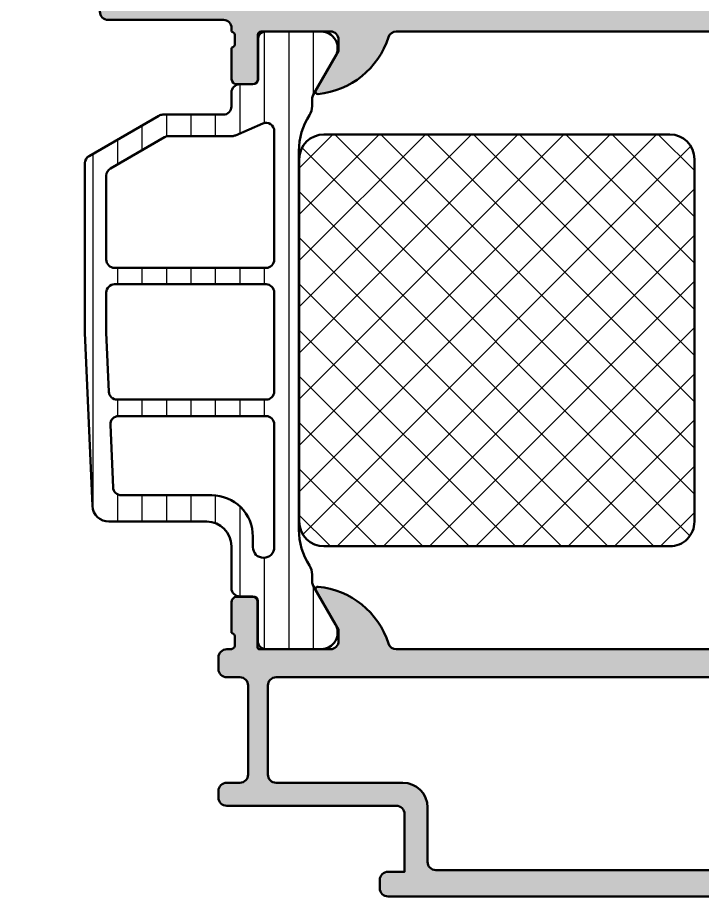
# Model space of a CAD drawing. Extents: x -15 to 68, y 0 to 85.
# Drawn here: x -15 to 26.6, y 0 to 53.3 of the extents above; entities that cross this region are included whole.
import ezdxf

# ---------------------------------------------------------------- set-up
doc = ezdxf.new("R2010")
doc.units = 0
for name, color, linetype, lineweight in [('0S-Alu contour', 7, 'Continuous', 50), ('0S-Alu hatch', 252, 'Continuous', 25), ('0S-Plastic contour', 254, 'Continuous', 50), ('0S-Plastic hatch', 253, 'Continuous', 25), ('0S-PT contour', 91, 'Continuous', 50), ('0S-PT hatch', 103, 'Continuous', 25)]:
    doc.layers.add(name, color=color, linetype=linetype, lineweight=lineweight)

# ---------------------------------------------------------------- blocks, each defined once
blk = doc.blocks.new('501710__3BBF20E8_DFB6_48A4_8364_830B2A5478DB_')
at = {"layer": '0S-Alu hatch'}
h = blk.add_hatch(color=256, dxfattribs=at)
edge = h.paths.add_edge_path()
edge.add_line((-10.00000000000008, 76.5), (-10.00000000000008, 80.99999999999997))
edge.add_ellipse((-9.5000000000001, 80.99999999999999), major_axis=(-0.4999999999999858, 0), ratio=1, start_angle=269.9999999999984, end_angle=360, ccw=False)
edge.add_line((-9.500000000000085, 81.49999999999996), (-9.200000000000072, 81.49999999999996))
edge.add_arc((-9.200000000000072, 81.99999999999997), 0.5, 270, 360)
edge.add_line((-8.700000000000072, 81.99999999999997), (-8.700000000000072, 82.49999999999999))
edge.add_arc((-9.200000000000072, 82.49999999999999), 0.5, 0, 90)
edge.add_line((-9.200000000000072, 82.99999999999997), (-14.50000000000008, 82.99999999999997))
edge.add_ellipse((-14.5000000000001, 83.49999999999996), major_axis=(-0.4999999999999858, 0), ratio=1, start_angle=0, end_angle=90.00000000000159, ccw=False)
edge.add_line((-15.00000000000008, 83.49999999999997), (-15.00000000000008, 84.49999999999997))
edge.add_ellipse((-14.5000000000001, 84.49999999999999), major_axis=(-0.4999999999999858, 0), ratio=1, start_angle=269.9999999999984, end_angle=360, ccw=False)
edge.add_line((-14.50000000000008, 84.99999999999999), (45.99999999999991, 85))
edge.add_line((45.99999999999991, 85), (45.99999999999991, 81.60000000000001))
edge.add_line((45.99999999999991, 81.60000000000001), (44.89999999999992, 80.5))
edge.add_line((44.89999999999992, 80.5), (44.29999999999991, 80.5))
edge.add_line((44.29999999999991, 80.5), (44.29999999999991, 82.5))
edge.add_arc((43.29999999999992, 82.5), 1, 0, 90)
edge.add_line((43.29999999999992, 83.49999999999999), (41.99999999999991, 83.49999999999999))
edge.add_arc((41.99999999999991, 82.5), 1, 90, 180)
edge.add_line((40.99999999999991, 82.5), (40.99999999999991, 76))
edge.add_arc((41.52499999999991, 75.5), 0.7250000000000015, 136.3971810272967, 223.6028189727033)
edge.add_line((40.99999999999991, 75), (40.99999999999991, 68))
edge.add_arc((41.99999999999991, 68), 1, 180, 270)
edge.add_line((41.99999999999991, 67), (43.29999999999992, 67))
edge.add_arc((43.29999999999991, 68), 1, 270.0000000000004, 360)
edge.add_line((44.29999999999991, 68), (44.29999999999991, 70.5))
edge.add_line((44.29999999999991, 70.5), (44.79999999999992, 70.5))
edge.add_ellipse((44.79999999999992, 69.50000000000001), major_axis=(-0.9999999999999857, 0), ratio=1, start_angle=180, end_angle=270.0000000000004, ccw=False)
edge.add_line((45.79999999999991, 69.5), (45.79999999999992, 63.99999999999999))
edge.add_ellipse((45.29999999999991, 64), major_axis=(-0.5000000000000036, 0), ratio=1, start_angle=90.0000000000008, end_angle=180, ccw=False)
edge.add_line((45.29999999999992, 63.5), (44.79999999999992, 63.5))
edge.add_ellipse((44.79999999999992, 63.99999999999999), major_axis=(-0.4999999999999929, 0), ratio=1, start_angle=0, end_angle=90, ccw=False)
edge.add_line((44.29999999999992, 63.99999999999999), (44.29999999999991, 65))
edge.add_arc((43.79999999999991, 65), 0.5, 0, 90)
edge.add_line((43.79999999999991, 65.5), (41.49999999999991, 65.5))
edge.add_arc((41.49999999999991, 65), 0.5, 90, 180)
edge.add_line((40.99999999999991, 65), (40.99999999999991, 52.5))
edge.add_arc((41.09999999999991, 52.21715728752538), 0.2999999999999987, 109.471220634491, 180)
edge.add_line((40.79999999999992, 52.21715728752538), (40.79999999999992, 51.78284271247462))
edge.add_arc((41.09999999999991, 51.78284271247462), 0.2999999999999971, 180, 250.528779365509)
edge.add_line((40.99999999999991, 51.5), (40.99999999999992, 49.60000000000004))
edge.add_ellipse((40.69999999999988, 49.60000000000003), major_axis=(-0.3000000000000327, 0), ratio=1, start_angle=89.99999999999869, end_angle=180, ccw=False)
edge.add_line((40.69999999999988, 49.29999999999999), (39.70999999999996, 49.3))
edge.add_ellipse((39.70999999999995, 49.60000000000003), major_axis=(-0.3000000000000256, 0), ratio=1, start_angle=0, end_angle=90.00000000000142, ccw=False)
edge.add_line((39.40999999999993, 49.60000000000004), (39.40999999999992, 52.3))
edge.add_arc((39.20999999999992, 52.3), 0.2000000000000028, 0, 90)
edge.add_line((39.20999999999992, 52.5), (34.99999999999992, 52.5))
edge.add_arc((34.99999999999992, 52), 0.5, 90, 180)
edge.add_line((34.49999999999992, 52), (34.49999999999992, 51.29999999999999))
edge.add_line((34.49999999999992, 51.29999999999999), (35.88149545762228, 48.90717967697245))
edge.add_ellipse((35.76188021535163, 48.83811978464829), major_axis=(-0.1381197846482948, 0), ratio=1, start_angle=84.37742244920457, end_angle=210.0000000000038, ccw=False)
edge.add_ellipse((36.2382232411737, 53.6766088618478), major_axis=(-4.99999999999999, 0), ratio=1, start_angle=17.74841635607021, end_angle=84.37742244920679, ccw=False)
edge.add_arc((30.99999999999992, 52.00000000000001), 0.4999999999999972, 17.74841635606926, 90)
edge.add_line((30.99999999999992, 52.5), (7.999999999999914, 52.5))
edge.add_arc((7.999999999999914, 51.99999999999999), 0.5000000000000071, 90, 162.2515836439299)
edge.add_ellipse((2.761776758826144, 53.67660886184773), major_axis=(-4.999999999999942, 0), ratio=1, start_angle=95.62257755079321, end_angle=162.2515836439305, ccw=False)
edge.add_ellipse((3.238119784648219, 48.83811978464828), major_axis=(-0.1381197846483011, 0), ratio=1, start_angle=-29.99999999999818, end_angle=95.62257755078929, ccw=False)
edge.add_line((3.11850454237755, 48.90717967697243), (4.499999999999914, 51.29999999999999))
edge.add_line((4.499999999999914, 51.29999999999999), (4.499999999999914, 51.99999999999999))
edge.add_arc((3.999999999999914, 51.99999999999999), 0.5, 0, 90)
edge.add_line((3.999999999999914, 52.5), (-0.2100000000000932, 52.5))
edge.add_arc((-0.2100000000000932, 52.3), 0.1999999999999957, 90, 180)
edge.add_line((-0.4100000000000819, 52.3), (-0.4100000000000961, 49.60000000000004))
edge.add_ellipse((-0.7100000000001359, 49.60000000000004), major_axis=(-0.3000000000000398, 0), ratio=1, start_angle=90, end_angle=180, ccw=False)
edge.add_line((-0.7100000000001359, 49.29999999999999), (-1.700000000000045, 49.29999999999999))
edge.add_ellipse((-1.700000000000045, 49.60000000000004), major_axis=(-0.3000000000000398, 0), ratio=1, start_angle=0, end_angle=90, ccw=False)
edge.add_line((-2.000000000000085, 49.60000000000004), (-2.000000000000085, 51.49999999999999))
edge.add_arc((-2.100000000000093, 51.78284271247461), 0.3000000000000023, 289.4712206344923, 360)
edge.add_line((-1.800000000000082, 51.78284271247461), (-1.800000000000096, 52.21715728752537))
edge.add_arc((-2.100000000000093, 52.21715728752537), 0.2999999999999971, 0, 70.52877936550729)
edge.add_line((-2.000000000000085, 52.49999999999999), (-2.000000000000085, 52.69999999999999))
edge.add_arc((-2.500000000000085, 52.69999999999999), 0.5, 0, 90)
edge.add_line((-2.500000000000085, 53.19999999999999), (-9.500000000000057, 53.1999999999998))
edge.add_ellipse((-9.500000000000071, 53.69999999999982), major_axis=(-0.5000000000000142, 0), ratio=1, start_angle=0, end_angle=90.00000000000159, ccw=False)
edge.add_line((-10.00000000000008, 53.69999999999982), (-10.00000000000007, 57.49999999999999))
edge.add_ellipse((-9.500000000000085, 57.5), major_axis=(-0.4999999999999858, 0), ratio=1, start_angle=270, end_angle=360, ccw=False)
edge.add_line((-9.500000000000085, 57.99999999999998), (-8.700000000000072, 57.99999999999998))
edge.add_ellipse((-8.70000000000006, 57.5), major_axis=(-0.4999999999999929, 0), ratio=1, start_angle=180, end_angle=270.00000000000165, ccw=False)
edge.add_line((-8.200000000000072, 57.49999999999999), (-8.200000000000088, 55.49999999999979))
edge.add_arc((-7.700000000000088, 55.49999999999979), 0.5, 180, 270)
edge.add_line((-7.700000000000088, 54.99999999999979), (-3.500000000000085, 54.99999999999979))
edge.add_arc((-3.500000000000085, 55.49999999999979), 0.5, 270, 360)
edge.add_line((-3.000000000000085, 55.49999999999979), (-3.000000000000085, 81.49999999999996))
edge.add_arc((-4.500000000000085, 81.49999999999996), 1.5, 0, 90)
edge.add_line((-4.500000000000085, 82.99999999999997), (-6.200000000000088, 82.99999999999997))
edge.add_arc((-6.200000000000088, 82.49999999999999), 0.5, 90, 180)
edge.add_line((-6.700000000000088, 82.49999999999999), (-6.700000000000088, 79.4999999999998))
edge.add_ellipse((-7.200000000000073, 79.49999999999979), major_axis=(-0.4999999999999858, 0), ratio=1, start_angle=89.9999999999983, end_angle=180, ccw=False)
edge.add_line((-7.200000000000088, 78.9999999999998), (-7.700000000000102, 78.9999999999998))
edge.add_arc((-7.700000000000102, 78.4999999999998), 0.5, 90, 180)
edge.add_line((-8.200000000000102, 78.4999999999998), (-8.200000000000088, 76.49999999999999))
edge.add_ellipse((-8.700000000000102, 76.5), major_axis=(-0.5000000000000142, 0), ratio=1, start_angle=90.00000000000318, end_angle=180, ccw=False)
edge.add_line((-8.700000000000072, 75.99999999999999), (-9.500000000000071, 75.99999999999999))
edge.add_ellipse((-9.5000000000001, 76.49999999999997), major_axis=(-0.4999999999999858, 0), ratio=1, start_angle=0, end_angle=90.00000000000318, ccw=False)
edge = h.paths.add_edge_path()
edge.add_arc((38.99999999999991, 82.79999999999998), 0.5, 0, 90)
edge.add_line((38.99999999999991, 83.3), (-0.900000000000091, 83.3))
edge.add_arc((-0.900000000000091, 82.79999999999998), 0.5, 90, 180)
edge.add_line((-1.40000000000009, 82.79999999999998), (-1.40000000000009, 54.69999999999998))
edge.add_arc((-0.9000000000000767, 54.69999999999998), 0.5000000000000142, 180, 270)
edge.add_line((-0.9000000000000767, 54.19999999999998), (38.99999999999992, 54.2))
edge.add_arc((38.99999999999992, 54.69999999999999), 0.4999999999999929, 270, 360)
edge.add_line((39.49999999999992, 54.69999999999999), (39.49999999999992, 82.79999999999998))
at = {"layer": '0S-Alu contour', "color": 7}
for points in [[(-14.50000000000008, 84.99999999999999), (45.99999999999991, 85), (45.99999999999991, 81.60000000000001), (44.89999999999992, 80.5), (44.29999999999991, 80.5), (44.29999999999991, 82.5)], [(-15.00000000000008, 83.49999999999997), (-15.00000000000008, 84.49999999999997)], [(38.99999999999991, 83.3), (-0.900000000000091, 83.3)], [(43.29999999999992, 83.49999999999999), (41.99999999999991, 83.49999999999999)], [(-9.200000000000072, 82.99999999999997), (-14.50000000000008, 82.99999999999997)], [(-4.500000000000085, 82.99999999999997), (-6.200000000000088, 82.99999999999997)], [(-1.40000000000009, 82.79999999999998), (-1.40000000000009, 54.69999999999998)], [(39.49999999999992, 54.69999999999999), (39.49999999999992, 82.79999999999998)], [(-8.700000000000072, 81.99999999999997), (-8.700000000000072, 82.49999999999999)], [(-6.700000000000088, 82.49999999999999), (-6.700000000000088, 79.4999999999998)], [(40.99999999999991, 82.5), (40.99999999999991, 76)], [(-9.500000000000085, 81.49999999999996), (-9.200000000000072, 81.49999999999996)], [(-3.000000000000085, 55.49999999999979), (-3.000000000000085, 81.49999999999996)], [(-10.00000000000008, 76.5), (-10.00000000000008, 80.99999999999997)], [(-7.200000000000088, 78.9999999999998), (-7.700000000000102, 78.9999999999998)], [(-8.200000000000102, 78.4999999999998), (-8.200000000000088, 76.49999999999999)], [(-8.700000000000072, 75.99999999999999), (-9.500000000000071, 75.99999999999999)], [(40.99999999999991, 75), (40.99999999999991, 68)], [(44.29999999999991, 68), (44.29999999999991, 70.5), (44.79999999999992, 70.5)], [(45.79999999999991, 69.5), (45.79999999999992, 63.99999999999999)], [(41.99999999999991, 67), (43.29999999999992, 67)], [(43.79999999999991, 65.5), (41.49999999999991, 65.5)], [(40.99999999999991, 65), (40.99999999999991, 52.5)], [(44.29999999999992, 63.99999999999999), (44.29999999999991, 65)], [(45.29999999999992, 63.5), (44.79999999999992, 63.5)], [(-9.500000000000085, 57.99999999999998), (-8.700000000000072, 57.99999999999998)], [(-10.00000000000008, 53.69999999999982), (-10.00000000000007, 57.49999999999999)], [(-8.200000000000072, 57.49999999999999), (-8.200000000000088, 55.49999999999979)], [(-7.700000000000088, 54.99999999999979), (-3.500000000000085, 54.99999999999979)], [(-0.9000000000000767, 54.19999999999998), (38.99999999999992, 54.2)], [(-2.500000000000085, 53.19999999999999), (-9.500000000000057, 53.1999999999998)], [(-2.000000000000085, 52.49999999999999), (-2.000000000000085, 52.69999999999999)], [(-0.4100000000000819, 52.3), (-0.4100000000000961, 49.60000000000004)], [(3.999999999999914, 52.5), (-0.2100000000000932, 52.5)], [(30.99999999999992, 52.5), (7.999999999999914, 52.5)], [(39.20999999999992, 52.5), (34.99999999999992, 52.5)], [(39.40999999999993, 49.60000000000004), (39.40999999999992, 52.3)], [(-1.800000000000082, 51.78284271247461), (-1.800000000000096, 52.21715728752537)], [(3.11850454237755, 48.90717967697243), (4.499999999999914, 51.29999999999999), (4.499999999999914, 51.99999999999999)], [(34.49999999999992, 52), (34.49999999999992, 51.29999999999999), (35.88149545762228, 48.90717967697245)], [(40.79999999999992, 52.21715728752538), (40.79999999999992, 51.78284271247462)], [(-2.000000000000085, 49.60000000000004), (-2.000000000000085, 51.49999999999999)], [(40.99999999999991, 51.5), (40.99999999999992, 49.60000000000004)], [(-0.7100000000001359, 49.29999999999999), (-1.700000000000045, 49.29999999999999)], [(40.69999999999988, 49.29999999999999), (39.70999999999996, 49.3)]]:
    blk.add_lwpolyline(points, dxfattribs=at)
at = {"layer": '0S-Alu contour', "color": 7, "extrusion": (0, 0, -1)}
for centre, radius, start, end in [((14.5000000000001, 84.49999999999999), 0.4999999999999858, 0, 90.0000000000016), ((14.5000000000001, 83.49999999999996), 0.4999999999999858, 269.9999999999984, 0), ((9.5000000000001, 80.99999999999999), 0.4999999999999858, 0, 90.0000000000016), ((7.200000000000073, 79.49999999999979), 0.4999999999999858, 180, 270.0000000000017), ((9.5000000000001, 76.49999999999997), 0.4999999999999858, 269.9999999999968, 0), ((8.700000000000102, 76.5), 0.5000000000000142, 180, 269.9999999999968), ((-44.79999999999992, 69.50000000000001), 0.9999999999999857, 89.99999999999959, 180), ((-44.79999999999992, 63.99999999999999), 0.4999999999999929, 270, 0), ((-45.29999999999991, 64), 0.5000000000000036, 180, 269.9999999999992), ((9.500000000000085, 57.5), 0.4999999999999858, 0, 90), ((8.70000000000006, 57.5), 0.4999999999999929, 89.99999999999837, 180), ((9.500000000000071, 53.69999999999982), 0.5000000000000142, 269.9999999999984, 0), ((-2.761776758826144, 53.67660886184773), 4.999999999999942, 197.7484163560695, 264.3774224492068), ((-36.2382232411737, 53.6766088618478), 4.99999999999999, 275.6225775507933, 342.2515836439298), ((1.700000000000045, 49.60000000000004), 0.3000000000000398, 270, 0), ((0.7100000000001359, 49.60000000000004), 0.3000000000000398, 180, 270), ((-39.70999999999995, 49.60000000000003), 0.3000000000000256, 269.9999999999986, 0), ((-40.69999999999988, 49.60000000000003), 0.3000000000000327, 180, 270.0000000000013), ((-3.238119784648219, 48.83811978464828), 0.1381197846483011, 264.3774224492107, 29.99999999999824), ((-35.76188021535163, 48.83811978464829), 0.1381197846482948, 149.9999999999962, 275.6225775507954)]:
    blk.add_arc(centre, radius, start, end, dxfattribs=at)
at = {"layer": '0S-Alu contour', "color": 7}
for centre, radius, start, end in [((-0.900000000000091, 82.79999999999998), 0.5, 90, 180), ((38.99999999999991, 82.79999999999998), 0.5, 0, 90), ((41.99999999999991, 82.5), 1, 90, 180), ((43.29999999999992, 82.5), 1, 0, 90), ((-9.200000000000072, 82.49999999999999), 0.5, 0, 90), ((-6.200000000000088, 82.49999999999999), 0.5, 90, 180), ((-4.500000000000085, 81.49999999999996), 1.5, 0, 90), ((-9.200000000000072, 81.99999999999997), 0.5, 270, 0), ((-7.700000000000102, 78.4999999999998), 0.5, 90, 180), ((41.52499999999991, 75.5), 0.7250000000000015, 136.3971810272967, 223.6028189727033), ((41.99999999999991, 68), 1, 180, 270), ((43.29999999999991, 68), 1, 270.0000000000004, 0), ((41.49999999999991, 65), 0.5, 90, 180), ((43.79999999999991, 65), 0.5, 0, 90), ((-7.700000000000088, 55.49999999999979), 0.5, 180, 270), ((-3.500000000000085, 55.49999999999979), 0.5, 270, 0), ((-0.9000000000000767, 54.69999999999998), 0.5000000000000142, 180, 270), ((38.99999999999992, 54.69999999999999), 0.4999999999999929, 270, 0), ((-2.500000000000085, 52.69999999999999), 0.5, 0, 90), ((-2.100000000000093, 52.21715728752537), 0.2999999999999971, 0, 70.52877936550729), ((-0.2100000000000932, 52.3), 0.1999999999999957, 90, 180), ((3.999999999999914, 51.99999999999999), 0.5, 0, 90), ((7.999999999999914, 51.99999999999999), 0.5000000000000071, 90, 162.2515836439299), ((30.99999999999992, 52.00000000000001), 0.4999999999999972, 17.74841635606926, 90), ((34.99999999999992, 52), 0.5, 90, 180), ((39.20999999999992, 52.3), 0.2000000000000028, 0, 90), ((41.09999999999991, 52.21715728752538), 0.2999999999999987, 109.471220634491, 180), ((-2.100000000000093, 51.78284271247461), 0.3000000000000023, 289.4712206344923, 0), ((41.09999999999991, 51.78284271247462), 0.2999999999999971, 180, 250.528779365509)]:
    blk.add_arc(centre, radius, start, end, dxfattribs=at)
blk = doc.blocks.new('345350__D309CBB3_B619_44A3_9669_8A1BB941BD35_')
at = {"layer": '0S-Alu hatch'}
h = blk.add_hatch(color=256, dxfattribs=at)
edge = h.paths.add_edge_path()
edge.add_arc((67.5, 4.5), 0.5, 0, 90)
edge.add_line((67.5, 5), (66.19999999999999, 5))
edge.add_arc((66.19999999999999, 4.5), 0.5, 90, 180)
edge.add_line((65.69999999999999, 4.5), (65.69999999999999, 4))
edge.add_line((65.69999999999999, 4), (66.69999999999999, 4))
edge.add_line((66.69999999999999, 4), (66.69999999999996, 2.299999999999997))
edge.add_ellipse((65.69999999999996, 2.299999999999998), major_axis=(-0.9999999999999998, 0), ratio=1, start_angle=90, end_angle=180, ccw=False)
edge.add_line((65.69999999999996, 1.299999999999998), (61.69999999999999, 1.299999999999982))
edge.add_ellipse((61.69999999999999, 2.299999999999982), major_axis=(-0.9999999999999992, 0), ratio=1, start_angle=0, end_angle=90, ccw=False)
edge.add_line((60.69999999999999, 2.299999999999982), (60.69999999999999, 4))
edge.add_line((60.69999999999999, 4), (61.69999999999999, 4))
edge.add_line((61.69999999999999, 4), (61.69999999999999, 4.499999999999984))
edge.add_arc((61.19999999999999, 4.5), 0.5000000000000009, 0, 90)
edge.add_line((61.19999999999999, 5), (58.4, 4.999999999999999))
edge.add_arc((58.4, 4.499999999999998), 0.5000000000000009, 90, 180)
edge.add_line((57.9, 4.499999999999998), (57.9, 4.299999999999982))
edge.add_arc((58.4, 4.299999999999982), 0.5, 180, 270)
edge.add_line((58.4, 3.799999999999982), (58.9, 3.799999999999982))
edge.add_ellipse((58.9, 3.299999999999983), major_axis=(-0.4999999999999992, 0), ratio=1, start_angle=180, end_angle=270, ccw=False)
edge.add_line((59.40000000000001, 3.299999999999982), (59.39999999999997, 2.099999999999981))
edge.add_ellipse((58.89999999999997, 2.09999999999998), major_axis=(-0.5000000000000018, 0), ratio=1, start_angle=90, end_angle=180, ccw=False)
edge.add_line((58.89999999999997, 1.599999999999978), (45.9983668848607, 1.599999999999979))
edge.add_line((45.9983668848607, 1.599999999999979), (39.90086726378649, 2.209750724796321))
edge.add_ellipse((40.00036986780804, 3.204788067252857), major_axis=(-1.000000040545016, 0), ratio=1, start_angle=1.5080649291121517e-05, end_angle=84.2894712981921, ccw=False)
edge.add_line((39.00036982726306, 3.204787804045858), (39.00036982726304, 12.79998738861467))
edge.add_ellipse((39.5004196810018, 12.79987268502242), major_axis=(-0.50004986689435, 0), ratio=1, start_angle=270.0131427528009, end_angle=359.9868572472245, ccw=False)
edge.add_line((39.50030497740954, 13.29992253876117), (40.5, 13.29992253876117))
edge.add_arc((40.5, 13.79992253876117), 0.5, 270, 360)
edge.add_line((41, 13.79992253876117), (41, 15))
edge.add_ellipse((41.07883644654303, 15.26752059199312), major_axis=(-0.2788950563274341, 0), ratio=1, start_angle=-1.16458937409692, end_angle=73.5801235805094, ccw=False)
edge.add_line((40.79999899999999, 15.27318899999149), (40.79999899999999, 15.72678299999148))
edge.add_ellipse((41.07886709564316, 15.73244365946855), major_axis=(-0.2789255417371436, 0), ratio=1, start_angle=-73.57540544464632, end_angle=1.1628700728883814, ccw=False)
edge.add_line((41, 15.99998699999148), (41, 17.879998))
edge.add_arc((40.69999999999999, 17.879998), 0.3000000000000078, 0, 90)
edge.add_line((40.69999999999999, 18.17999800000001), (39.72002568095721, 18.179998))
edge.add_arc((39.72002568095721, 17.879998), 0.3000000000000007, 90, 180)
edge.add_line((39.42002568095721, 17.879998), (39.42002568095721, 15.11999999999999))
edge.add_ellipse((39.30002568095722, 15.11999999999999), major_axis=(-0.1199999999999903, 0), ratio=1, start_angle=89.9999999999967, end_angle=180, ccw=False)
edge.add_line((39.30002568095721, 15), (35.00000000000002, 15))
edge.add_ellipse((35.00000000000001, 15.49999999999999), major_axis=(-0.4999999999999965, 0), ratio=1, start_angle=0, end_angle=90.0000000000008, ccw=False)
edge.add_line((34.50000000000001, 15.5), (34.49999999999999, 16.2))
edge.add_line((34.49999999999999, 16.2), (35.88149545762237, 18.59282032302755))
edge.add_arc((35.76188021535172, 18.6618802153517), 0.1381197846482894, 330.0000000000001, 455.6225775507986)
edge.add_arc((36.23822324117386, 13.82339113815207), 5.000000000000113, 95.622577550794, 162.2515836439304)
edge.add_ellipse((31.00000000000004, 15.49999999999988), major_axis=(-0.4999999999998927, 0), ratio=1, start_angle=89.99999999999591, end_angle=162.2515836439253, ccw=False)
edge.add_line((31.00000000000001, 14.99999999999999), (7.999999999999992, 15))
edge.add_ellipse((8.000000000000021, 15.49999999999984), major_axis=(-0.4999999999998384, 0), ratio=1, start_angle=17.74841635606589, end_angle=89.9999999999967, ccw=False)
edge.add_arc((2.761776758826187, 13.82339113815201), 5.000000000000197, 17.74841635607066, 84.37742244920675)
edge.add_arc((3.23811978464829, 18.66188021535171), 0.138119784648294, 84.37742244921073, 210.0000000000012)
edge.add_line((3.118504542377635, 18.59282032302757), (4.500000000000007, 16.19999999999999))
edge.add_line((4.500000000000007, 16.19999999999999), (4.5, 15.5))
edge.add_ellipse((4, 15.50000000000001), major_axis=(-0.5, 0), ratio=1, start_angle=89.9999999999983, end_angle=180, ccw=False)
edge.add_line((3.999999999999985, 15.00000000000001), (-0.3000256809571908, 15))
edge.add_ellipse((-0.3000256809571908, 15.12), major_axis=(-0.1200000000000027, 0), ratio=1, start_angle=0, end_angle=90, ccw=False)
edge.add_line((-0.4200256809571954, 15.12), (-0.4200256809571954, 17.879998))
edge.add_arc((-0.7200256809572068, 17.87999799999999), 0.3000000000000114, 0, 90)
edge.add_line((-0.7200256809572068, 18.17999800000001), (-1.699999999999988, 18.179998))
edge.add_arc((-1.700000000000002, 17.87999800000001), 0.2999999999999936, 89.99999999999729, 180)
edge.add_line((-2, 17.87999800000001), (-1.999999999999985, 15.99998699999149))
edge.add_ellipse((-2.07886709564319, 15.73244365946853), major_axis=(-0.2789255417371816, 0), ratio=1, start_angle=178.837129927118, end_angle=253.5754054446394, ccw=False)
edge.add_line((-1.799998999999985, 15.72678299999149), (-1.799998999999985, 15.2731889999915))
edge.add_ellipse((-2.078836446543022, 15.26752059199312), major_axis=(-0.2788950563274237, 0), ratio=1, start_angle=106.41987641948819, end_angle=181.1645893740988, ccw=False)
edge.add_line((-2, 15.00000000000001), (-2.299680908210589, 15))
edge.add_arc((-2.299680908210589, 14.5), 0.5000000000000036, 90, 180)
edge.add_line((-2.799680908210589, 14.5), (-2.799680908210589, 13.79992253876117))
edge.add_arc((-2.29956618973938, 13.80003725723238), 0.5001147316285183, 180.0131427528032, 269.9868572472035)
edge.add_line((-2.299680908210547, 13.29992253876117), (-1.499693115241839, 13.29992253876117))
edge.add_ellipse((-1.499443254268499, 12.80017239973451), major_axis=(-0.4997502014883784, 0), ratio=1, start_angle=179.9713537287386, end_angle=270.0286462712596, ccw=False)
edge.add_line((-0.9996931152418255, 12.79992253876115), (-0.9996931152418255, 7.400020671848328))
edge.add_ellipse((-1.499713436076888, 7.400040992683389), major_axis=(-0.5000203212479823, 0), ratio=1, start_angle=90.00232850153498, end_angle=179.9976714983276, ccw=False)
edge.add_line((-1.499693115241825, 6.900020671848326), (-2.299680908210575, 6.900020671848325))
edge.add_arc((-2.299566189739365, 6.399905953377112), 0.5001147316285218, 90.01314275280141, 179.9868572471968)
edge.add_line((-2.799680908210575, 6.400020671848338), (-2.799680908210575, 5.999996257785828))
edge.add_arc((-2.299566189739365, 6.000110976257024), 0.5001147316285183, 180.0131427528032, 269.986857247197)
edge.add_line((-2.299680908210589, 5.499996257785815), (8.00027636718005, 5.499996257785825))
edge.add_ellipse((8.000276199942048, 4.999996090547824), major_axis=(-0.5000001672380292, 0), ratio=1, start_angle=180.0000191671709, end_angle=269.99998083594335, ccw=False)
edge.add_line((8.50027636718005, 4.999996257813003), (8.500276367180042, 1.499999953273801))
edge.add_line((8.500276367180042, 1.499999953273801), (7.500276367180042, 1.499999953273801))
edge.add_arc((7.500391085671957, 0.9998852347682088), 0.5001147316629067, 90.0131427551726, 179.9868504146385)
edge.add_line((7.000276367180042, 1.000000012878441), (7.000276367180042, 0.5000000128784468))
edge.add_arc((7.500391118378033, 0.5001147334620317), 0.5001147643557832, 180.0131429938963, 269.9798609896767)
edge.add_line((7.500215332023778, 1e-15), (67.5, 1e-16))
edge.add_arc((67.5, 0.5000000000000002), 0.5000000000000001, 270, 360)
edge.add_line((68, 0.5000000000000001), (68, 4.5))
edge = h.paths.add_edge_path()
edge.add_line((0.7003190917894245, 13.29992253876117), (37.30035380553454, 13.29992253876116))
edge.add_ellipse((37.30048878729687, 12.80005752052349), major_axis=(-0.4998650364626667, 0), ratio=1, start_angle=179.9845280529183, end_angle=270.0154719470708, ccw=False)
edge.add_line((37.80035380553454, 12.79992253876107), (37.80035380553453, 2.099975658420646))
edge.add_ellipse((37.30025928519608, 2.100070059527233), major_axis=(-0.5000945292483385, 0), ratio=1, start_angle=90.0108291856593, end_angle=179.9891844747251, ccw=False)
edge.add_line((37.30035380553454, 1.5999755392113), (10.40030078124254, 1.5999755392113))
edge.add_ellipse((10.400395301581, 2.100070059527243), major_axis=(-0.5000945292483491, 0), ratio=1, start_angle=0.010815525275006621, end_angle=89.98917081434081, ccw=False)
edge.add_line((9.900300781242542, 2.099975658420602), (9.900300781242535, 5.400020819006611))
edge.add_arc((8.40030085426848, 5.400020744874273), 1.499999926974057, 2.8316468405e-06, 90.00000278938575)
edge.add_line((8.400300781242535, 6.900020671848325), (0.7003190917894245, 6.900020671848327))
edge.add_ellipse((0.7001505502649508, 7.39979111946681), major_axis=(-0.4997704760377753, 0), ratio=1, start_angle=-0.02631684688930136, end_angle=90.0193223062808, ccw=False)
edge.add_line((0.2003801269456744, 7.400020671848325), (0.2003801269456602, 12.79992253876121))
edge.add_ellipse((0.7001505502649508, 12.80015209114268), major_axis=(-0.4997704760377764, 0), ratio=1, start_angle=-90.01932230628069, end_angle=0.02631684688930136, ccw=False)
at = {"layer": '0S-Alu contour', "color": 7}
for points in [[(-0.7200256809572068, 18.17999800000001), (-1.699999999999988, 18.179998)], [(3.118504542377635, 18.59282032302757), (4.500000000000007, 16.19999999999999), (4.5, 15.5)], [(34.50000000000001, 15.5), (34.49999999999999, 16.2), (35.88149545762237, 18.59282032302755)], [(40.69999999999999, 18.17999800000001), (39.72002568095721, 18.179998)], [(-2, 17.87999800000001), (-1.999999999999985, 15.99998699999149)], [(-0.4200256809571954, 15.12), (-0.4200256809571954, 17.879998)], [(39.42002568095721, 17.879998), (39.42002568095721, 15.11999999999999)], [(41, 15.99998699999148), (41, 17.879998)], [(-1.799998999999985, 15.72678299999149), (-1.799998999999985, 15.2731889999915)], [(40.79999899999999, 15.27318899999149), (40.79999899999999, 15.72678299999148)], [(-2, 15.00000000000001), (-2.299680908210589, 15)], [(3.999999999999985, 15.00000000000001), (-0.3000256809571908, 15)], [(31.00000000000001, 14.99999999999999), (7.999999999999992, 15)], [(39.30002568095721, 15), (35.00000000000002, 15)], [(41, 13.79992253876117), (41, 15)], [(-2.799680908210589, 14.5), (-2.799680908210589, 13.79992253876117)], [(-2.299680908210547, 13.29992253876117), (-1.499693115241839, 13.29992253876117)], [(0.7003190917894245, 13.29992253876117), (37.30035380553454, 13.29992253876116)], [(39.50030497740954, 13.29992253876117), (40.5, 13.29992253876117)], [(-0.9996931152418255, 12.79992253876115), (-0.9996931152418255, 7.400020671848328)], [(0.2003801269456744, 7.400020671848325), (0.2003801269456602, 12.79992253876121)], [(37.80035380553454, 12.79992253876107), (37.80035380553453, 2.099975658420646)], [(39.00036982726306, 3.204787804045858), (39.00036982726304, 12.79998738861467)], [(-1.499693115241825, 6.900020671848326), (-2.299680908210575, 6.900020671848325)], [(8.400300781242535, 6.900020671848325), (0.7003190917894245, 6.900020671848327)], [(-2.799680908210575, 6.400020671848338), (-2.799680908210575, 5.999996257785828)], [(-2.299680908210589, 5.499996257785815), (8.00027636718005, 5.499996257785825)], [(9.900300781242542, 2.099975658420602), (9.900300781242535, 5.400020819006611)], [(8.50027636718005, 4.999996257813003), (8.500276367180042, 1.499999953273801), (7.500276367180042, 1.499999953273801)], [(61.19999999999999, 5), (58.4, 4.999999999999999)], [(67.5, 5), (66.19999999999999, 5)], [(57.9, 4.499999999999998), (57.9, 4.299999999999982)], [(60.69999999999999, 2.299999999999982), (60.69999999999999, 4), (61.69999999999999, 4), (61.69999999999999, 4.499999999999984)], [(65.69999999999999, 4.5), (65.69999999999999, 4), (66.69999999999999, 4), (66.69999999999996, 2.299999999999997)], [(68, 0.5000000000000001), (68, 4.5)], [(58.4, 3.799999999999982), (58.9, 3.799999999999982)], [(59.40000000000001, 3.299999999999982), (59.39999999999997, 2.099999999999981)], [(58.89999999999997, 1.599999999999978), (45.9983668848607, 1.599999999999979), (39.90086726378649, 2.209750724796321)], [(37.30035380553454, 1.5999755392113), (10.40030078124254, 1.5999755392113)], [(65.69999999999996, 1.299999999999998), (61.69999999999999, 1.299999999999982)], [(7.000276367180042, 1.000000012878441), (7.000276367180042, 0.5000000128784468)], [(7.500215332023778, 1e-15), (67.5, 1e-16)]]:
    blk.add_lwpolyline(points, dxfattribs=at)
for centre, radius, start, end in [((3.23811978464829, 18.66188021535171), 0.138119784648294, 84.37742244921073, 210.0000000000012), ((2.761776758826187, 13.82339113815201), 5.000000000000197, 17.74841635607066, 84.37742244920675), ((36.23822324117386, 13.82339113815207), 5.000000000000113, 95.622577550794, 162.2515836439304), ((35.76188021535172, 18.6618802153517), 0.1381197846482894, 330.0000000000001, 95.62257755079864), ((-1.700000000000002, 17.87999800000001), 0.2999999999999936, 89.99999999999729, 180), ((-0.7200256809572068, 17.87999799999999), 0.3000000000000114, 0, 90), ((39.72002568095721, 17.879998), 0.3000000000000007, 90, 180), ((40.69999999999999, 17.879998), 0.3000000000000078, 0, 90), ((-2.299680908210589, 14.5), 0.5000000000000036, 90, 180), ((-2.29956618973938, 13.80003725723238), 0.5001147316285183, 180.0131427528032, 269.9868572472035), ((40.5, 13.79992253876117), 0.5, 270, 0), ((-2.299566189739365, 6.399905953377112), 0.5001147316285218, 90.01314275280141, 179.9868572471968), ((8.40030085426848, 5.400020744874273), 1.499999926974057, 2.8316468405e-06, 90.00000278938575), ((-2.299566189739365, 6.000110976257024), 0.5001147316285183, 180.0131427528032, 269.986857247197), ((58.4, 4.499999999999998), 0.5000000000000009, 90, 180), ((61.19999999999999, 4.5), 0.5000000000000009, 0, 90), ((66.19999999999999, 4.5), 0.5, 90, 180), ((67.5, 4.5), 0.5, 0, 90), ((58.4, 4.299999999999982), 0.5, 180, 270), ((7.500391085671957, 0.9998852347682088), 0.5001147316629067, 90.0131427551726, 179.9868504146385), ((7.500391118378033, 0.5001147334620317), 0.5001147643557832, 180.0131429938963, 269.9798609896767), ((67.5, 0.5000000000000002), 0.5000000000000001, 270, 0)]:
    blk.add_arc(centre, radius, start, end, dxfattribs=at)
at = {"layer": '0S-Alu contour', "color": 7, "extrusion": (0, 0, -1)}
for centre, radius, start, end in [((2.07886709564319, 15.73244365946853), 0.2789255417371816, 106.4245945553606, 181.1628700728821), ((-4, 15.50000000000001), 0.5, 180, 270.0000000000017), ((-35.00000000000001, 15.49999999999999), 0.4999999999999965, 269.9999999999992, 0), ((-41.07886709564316, 15.73244365946855), 0.2789255417371436, 358.8371299271116, 73.57540544464624), ((2.078836446543022, 15.26752059199312), 0.2788950563274237, 178.8354106259012, 253.5801235805118), ((0.3000256809571908, 15.12), 0.1200000000000028, 270, 0), ((-8.000000000000021, 15.49999999999984), 0.4999999999998384, 270.0000000000033, 342.2515836439341), ((-31.00000000000004, 15.49999999999988), 0.4999999999998927, 197.7484163560749, 270.0000000000041), ((-39.30002568095722, 15.11999999999999), 0.1199999999999903, 180, 270.0000000000033), ((-41.07883644654303, 15.26752059199312), 0.2788950563274341, 286.4198764194906, 1.164589374096924), ((1.499443254268499, 12.80017239973451), 0.4997502014883784, 89.9713537287404, 180.0286462712615), ((-0.7001505502649508, 12.80015209114268), 0.4997704760377764, 359.9736831531107, 90.01932230628076), ((-37.30048878729687, 12.80005752052349), 0.4998650364626667, 89.98452805292918, 180.0154719470817), ((-39.5004196810018, 12.79987268502242), 0.50004986689435, 0.0131427527754762, 89.9868572471991), ((1.499713436076888, 7.400040992683389), 0.5000203212479823, 180.0023285016724, 269.997671498465), ((-0.7001505502649508, 7.39979111946681), 0.4997704760377754, 269.9806776937192, 0.0263168468893796), ((-8.000276199942048, 4.999996090547824), 0.5000001672380292, 90.00001916405668, 179.9999808328291), ((-58.9, 3.299999999999983), 0.4999999999999992, 90, 180), ((-40.00036986780804, 3.204788067252857), 1.000000040545016, 275.710528701808, 359.9999849193507), ((-61.69999999999999, 2.299999999999982), 0.9999999999999992, 270, 0), ((-65.69999999999996, 2.299999999999998), 0.9999999999999998, 180, 270), ((-10.400395301581, 2.100070059527243), 0.5000945292483491, 270.0108291856592, 359.989184474725), ((-37.30025928519608, 2.100070059527233), 0.5000945292483385, 180.010815525275, 269.9891708143407), ((-58.89999999999997, 2.09999999999998), 0.5000000000000018, 180, 270)]:
    blk.add_arc(centre, radius, start, end, dxfattribs=at)
blk = doc.blocks.new('502340__4A22D75C_050E_412F_8689_790CC6884B70_')
at = {"layer": '0S-PT hatch'}
h = blk.add_hatch(dxfattribs=at)
h.set_pattern_fill('ANSI37', color=256, scale=0.625, angle=90, style=0)
h.set_pattern_definition([(135, (0, 0), (-1.403165018917055, -1.403165018917055), []), (225, (0, 0), (1.403165018917055, -1.403165018917055), [])])
edge = h.paths.add_edge_path()
edge.add_line((3.609999999999899, 46.25053755646051), (24.60999999999991, 46.25053755646052))
edge.add_ellipse((24.60999999999991, 44.75053755646051), major_axis=(-1.500000000000007, 0), ratio=1, start_angle=180, end_angle=270, ccw=False)
edge.add_line((26.10999999999992, 44.75053755646051), (26.10999999999991, 22.75053755646052))
edge.add_ellipse((24.60999999999991, 22.75053755646051), major_axis=(-1.499999999999992, 0), ratio=1, start_angle=89.99999999999977, end_angle=180, ccw=False)
edge.add_line((24.60999999999991, 21.25053755646052), (3.609999999999899, 21.25053755646051))
edge.add_ellipse((3.609999999999914, 22.75053755646052), major_axis=(-1.500000000000007, 0), ratio=1, start_angle=0, end_angle=89.99999999999949, ccw=False)
edge.add_line((2.109999999999899, 22.75053755646052), (2.109999999999899, 44.75053755646051))
edge.add_ellipse((3.609999999999899, 44.7505375564605), major_axis=(-1.5, 0), ratio=1, start_angle=270, end_angle=360, ccw=False)
at = {"layer": '0S-PT contour', "color": 7}
for points in [[(3.609999999999899, 46.25053755646051), (24.60999999999991, 46.25053755646052)], [(2.109999999999899, 22.75053755646052), (2.109999999999899, 44.75053755646051)], [(26.10999999999992, 44.75053755646051), (26.10999999999991, 22.75053755646052)], [(24.60999999999991, 21.25053755646052), (3.609999999999899, 21.25053755646051)]]:
    blk.add_lwpolyline(points, dxfattribs=at)
at = {"layer": '0S-PT contour', "color": 7, "extrusion": (0, 0, -1)}
for centre, radius, start, end in [((-3.609999999999899, 44.7505375564605), 1.5, 0, 90), ((-24.60999999999991, 44.75053755646051), 1.500000000000007, 90, 180), ((-3.609999999999914, 22.75053755646052), 1.500000000000007, 270.0000000000005, 0), ((-24.60999999999991, 22.75053755646051), 1.499999999999992, 180, 270.0000000000002)]:
    blk.add_arc(centre, radius, start, end, dxfattribs=at)
blk = doc.blocks.new('284175__E075AEAF_FE29_4A79_A985_F2F835169F9F___C381DE73_70CB_4D83_AB7B_A425BC68FBCD_')
at = {"layer": '0S-Plastic hatch'}
h = blk.add_hatch(dxfattribs=at)
h.set_pattern_fill('ANSI31', color=256, scale=0.4680000000000001, angle=45, style=0)
h.set_pattern_definition([(90, (0, 0), (-1.4859, 0), [])])
edge = h.paths.add_edge_path()
edge.add_arc((-6.176025403784521, 46.95053755646051), 0.5000000000000071, 90.0000000000016, 120.0000000000015)
edge.add_line((-6.426025403784535, 47.38355025835272), (-10.66000000000011, 44.93906388548564))
edge.add_arc((-10.41000000000011, 44.50605118359342), 0.499999999999998, 119.9999999999997, 180)
edge.add_line((-10.91000000000011, 44.50605118359342), (-10.91000000000011, 34.20242033067606))
edge.add_line((-10.91000000000011, 34.20242033067606), (-10.45175647932716, 23.70691816909518))
edge.add_arc((-9.4527082577453, 23.75053755646051), 1, 182.4999999999998, 270)
edge.add_line((-9.4527082577453, 22.75053755646052), (-3.510000000000104, 22.75053755646052))
edge.add_ellipse((-3.510000000000118, 21.25053755646051), major_axis=(-1.500000000000007, 0), ratio=1, start_angle=180, end_angle=269.99999999999943, ccw=False)
edge.add_line((-2.010000000000104, 21.25053755646051), (-2.010000000000104, 18.71053755646051))
edge.add_arc((-1.510000000000104, 18.71053755646051), 0.5, 180, 270)
edge.add_line((-1.510000000000104, 18.21053755646051), (-0.7100000000001075, 18.21053755646051))
edge.add_ellipse((-0.7100000000001075, 17.91053755646051), major_axis=(-0.2999999999999971, 0), ratio=1, start_angle=180, end_angle=270, ccw=False)
edge.add_line((-0.4100000000001103, 17.91053755646051), (-0.4100000000001103, 15.51053755646051))
edge.add_arc((0.0899999999998897, 15.51053755646051), 0.5, 180, 270)
edge.add_line((0.0899999999998897, 15.01053755646051), (3.439999999999898, 15.01053755646051))
edge.add_arc((3.439999999999898, 16.01053755646051), 0.9999999999999946, 270, 390)
edge.add_line((4.306025403784332, 16.5105375564605), (2.956987298107677, 18.84714009683895))
edge.add_ellipse((3.389999999999943, 19.09714009683895), major_axis=(-0.5000000000000429, 0), ratio=1, start_angle=0, end_angle=29.999999999997613, ccw=False)
edge.add_line((2.889999999999901, 19.09714009683894), (2.889999999999901, 19.5376055632104))
edge.add_arc((1.889999999999901, 19.53760556321041), 1, 0, 32.85988037888875)
edge.add_ellipse((6.089999999999733, 22.25053755646048), major_axis=(-3.999999999999836, 0), ratio=1, start_angle=0, end_angle=32.85988037889001, ccw=False)
edge.add_line((2.089999999999889, 22.25053755646051), (2.089999999999903, 45.2505375564605))
edge.add_ellipse((6.089999999999761, 45.25053755646056), major_axis=(-3.999999999999857, 0), ratio=1, start_angle=327.14011962111044, end_angle=360, ccw=False)
edge.add_arc((1.889999999999915, 47.9634695497106), 0.9999999999999841, 327.1401196211111, 360)
edge.add_line((2.889999999999901, 47.9634695497106), (2.889999999999901, 48.40393501608208))
edge.add_ellipse((3.390000000000028, 48.40393501608205), major_axis=(-0.5000000000001279, 0), ratio=1, start_angle=330.0000000000048, end_angle=360, ccw=False)
edge.add_line((2.956987298107677, 48.65393501608208), (4.306025403784339, 50.99053755646051))
edge.add_arc((3.439999999999898, 51.4905375564605), 1.000000000000001, 330.0000000000001, 450)
edge.add_line((3.439999999999898, 52.49053755646051), (0.089999999999904, 52.49053755646051))
edge.add_arc((0.0707904210140527, 52.03691358257561), 0.4540305249737483, 87.57514887260345, 185.8625856044828)
edge.add_line((-0.3808654012773331, 51.99053755646051), (-0.3808654012773331, 49.5905375564605))
edge.add_ellipse((-0.7331944026814341, 49.64653379798495), major_axis=(-0.3567510396554931, 0), ratio=1, start_angle=93.72775203598502, end_angle=170.9694151399546, ccw=False)
edge.add_line((-0.7100000000000933, 49.29053755646051), (-1.510000000000104, 49.29053755646051))
edge.add_arc((-1.510000000000104, 48.79053755646051), 0.5, 90, 180)
edge.add_line((-2.010000000000104, 48.79053755646051), (-2.010000000000104, 47.95053755646051))
edge.add_ellipse((-2.51000000000009, 47.9505375564605), major_axis=(-0.4999999999999858, 0), ratio=1, start_angle=89.9999999999983, end_angle=180, ccw=False)
edge.add_line((-2.510000000000104, 47.45053755646052), (-6.176025403784535, 47.45053755646051))
edge = h.paths.add_edge_path()
edge.add_line((-1.758499802458004, 46.19200751926796), (-0.1093745344627308, 46.90906759365307))
edge.add_ellipse((0.0899999999998897, 46.45053755646052), major_axis=(-0.5, 0), ratio=1, start_angle=180, end_angle=293.49999999999983, ccw=False)
edge.add_line((0.5899999999998898, 46.45053755646052), (0.589999999999904, 38.65053755646052))
edge.add_ellipse((0.089999999999904, 38.65053755646052), major_axis=(-0.5, 0), ratio=1, start_angle=90, end_angle=180, ccw=False)
edge.add_line((0.089999999999904, 38.15053755646052), (-9.110000000000097, 38.15053755646052))
edge.add_ellipse((-9.110000000000097, 38.65053755646052), major_axis=(-0.5, 0), ratio=1, start_angle=0, end_angle=90, ccw=False)
edge.add_line((-9.610000000000097, 38.65053755646052), (-9.610000000000097, 43.75549583364691))
edge.add_ellipse((-9.110000000000097, 43.75549583364691), major_axis=(-0.499999999999998, 0), ratio=1, start_angle=300.0000000000001, end_angle=360, ccw=False)
edge.add_line((-9.360000000000097, 44.18850853553912), (-6.077691453624083, 46.08355025835273))
edge.add_ellipse((-5.827691453624083, 45.65053755646051), major_axis=(-0.5000000000000071, 0), ratio=1, start_angle=270, end_angle=299.9999999999997, ccw=False)
edge.add_line((-5.827691453624083, 46.15053755646052), (-1.957874336920639, 46.15053755646052))
edge.add_arc((-1.957874336920639, 46.65053755646055), 0.5000000000000285, 270, 293.5)
edge = h.paths.add_edge_path()
edge.add_line((-9.199497257604932, 24.82872786277785), (-9.365408840657267, 28.62872786277785))
edge.add_ellipse((-8.865884729866352, 28.65053755646052), major_axis=(-0.4999999999999929, 0), ratio=1, start_angle=-90, end_angle=2.5000000000006253, ccw=False)
edge.add_line((-8.865884729866352, 29.15053755646051), (0.089999999999904, 29.15053755646051))
edge.add_ellipse((0.089999999999904, 28.65053755646052), major_axis=(-0.5, 0), ratio=1, start_angle=180, end_angle=270, ccw=False)
edge.add_line((0.589999999999904, 28.65053755646052), (0.5899999999999181, 21.20053755646051))
edge.add_ellipse((-0.0600000000000876, 21.20053755646051), major_axis=(-0.6500000000000057, 0), ratio=1, start_angle=0, end_angle=180, ccw=False)
edge.add_line((-0.7100000000000933, 21.20053755646051), (-0.7100000000000933, 21.85053755646051))
edge.add_arc((-3.210000000000093, 21.85053755646051), 2.5, 0, 90.00000000000033)
edge.add_line((-3.210000000000107, 24.35053755646052), (-8.699973146814003, 24.35053755646052))
edge.add_ellipse((-8.699973146814003, 24.85053755646052), major_axis=(-0.5000000000000006, 0), ratio=1, start_angle=2.5000000000001137, end_angle=90, ccw=False)
edge = h.paths.add_edge_path()
edge.add_line((-9.4527307264743, 30.62872786277785), (-9.610000000000097, 34.23078643158488))
edge.add_line((-9.610000000000097, 34.23078643158488), (-9.610000000000097, 36.65053755646052))
edge.add_ellipse((-9.110000000000097, 36.65053755646052), major_axis=(-0.5, 0), ratio=1, start_angle=270, end_angle=360, ccw=False)
edge.add_line((-9.110000000000097, 37.15053755646052), (0.089999999999904, 37.15053755646052))
edge.add_ellipse((0.089999999999904, 36.65053755646052), major_axis=(-0.5, 0), ratio=1, start_angle=180, end_angle=270, ccw=False)
edge.add_line((0.589999999999904, 36.65053755646052), (0.589999999999904, 30.65053755646052))
edge.add_ellipse((0.089999999999904, 30.65053755646052), major_axis=(-0.5, 0), ratio=1, start_angle=90, end_angle=180, ccw=False)
edge.add_line((0.089999999999904, 30.15053755646052), (-8.95320661568337, 30.15053755646051))
edge.add_ellipse((-8.95320661568337, 30.65053755646051), major_axis=(-0.5000000000000006, 0), ratio=1, start_angle=2.4999999999997726, end_angle=90, ccw=False)
at = {"layer": '0S-Alu contour', "color": 7}
for points in [[(-1.758499802458004, 46.19200751926796), (-0.1093745344627308, 46.90906759365307)], [(0.5899999999998898, 46.45053755646052), (0.589999999999904, 38.65053755646052)], [(-9.360000000000097, 44.18850853553912), (-6.077691453624083, 46.08355025835273)], [(-5.827691453624083, 46.15053755646052), (-1.957874336920639, 46.15053755646052)], [(-9.610000000000097, 38.65053755646052), (-9.610000000000097, 43.75549583364691)], [(0.089999999999904, 38.15053755646052), (-9.110000000000097, 38.15053755646052)], [(-9.110000000000097, 37.15053755646052), (0.089999999999904, 37.15053755646052)], [(-9.4527307264743, 30.62872786277785), (-9.610000000000097, 34.23078643158488), (-9.610000000000097, 36.65053755646052)], [(0.589999999999904, 36.65053755646052), (0.589999999999904, 30.65053755646052)], [(0.089999999999904, 30.15053755646052), (-8.95320661568337, 30.15053755646051)], [(-8.865884729866352, 29.15053755646051), (0.089999999999904, 29.15053755646051)], [(-9.199497257604932, 24.82872786277785), (-9.365408840657267, 28.62872786277785)], [(0.589999999999904, 28.65053755646052), (0.5899999999999181, 21.20053755646051)], [(-3.210000000000107, 24.35053755646052), (-8.699973146814003, 24.35053755646052)], [(-0.7100000000000933, 21.20053755646051), (-0.7100000000000933, 21.85053755646051)]]:
    blk.add_lwpolyline(points, dxfattribs=at)
at = {"layer": '0S-Alu contour', "color": 7, "extrusion": (0, 0, -1)}
for centre, radius, start, end in [((-0.0899999999998897, 46.45053755646052), 0.5, 66.50000000000017, 180), ((5.827691453624083, 45.65053755646051), 0.5000000000000071, 60.00000000000028, 90), ((9.110000000000097, 43.75549583364691), 0.499999999999998, 0, 59.99999999999986), ((9.110000000000097, 38.65053755646052), 0.5, 270, 0), ((-0.089999999999904, 38.65053755646052), 0.5, 180, 270), ((9.110000000000097, 36.65053755646052), 0.5, 0, 90), ((-0.089999999999904, 36.65053755646052), 0.5, 90, 180), ((8.95320661568337, 30.65053755646051), 0.5000000000000006, 270, 357.5000000000002), ((-0.089999999999904, 30.65053755646052), 0.5, 180, 270), ((8.865884729866352, 28.65053755646052), 0.4999999999999929, 357.4999999999994, 90), ((-0.089999999999904, 28.65053755646052), 0.5, 90, 180), ((8.699973146814003, 24.85053755646052), 0.5000000000000006, 270, 357.4999999999999), ((0.0600000000000876, 21.20053755646051), 0.6500000000000057, 180, 0)]:
    blk.add_arc(centre, radius, start, end, dxfattribs=at)
at = {"layer": '0S-Alu contour', "color": 7}
for centre, radius, start, end in [((-1.957874336920639, 46.65053755646055), 0.5000000000000285, 270, 293.5), ((-3.210000000000093, 21.85053755646051), 2.5, 0, 90.00000000000033)]:
    blk.add_arc(centre, radius, start, end, dxfattribs=at)
at = {"layer": '0S-Plastic contour', "color": 7}
for points in [[(3.439999999999898, 52.49053755646051), (0.089999999999904, 52.49053755646051)], [(-0.3808654012773331, 51.99053755646051), (-0.3808654012773331, 49.5905375564605)], [(2.956987298107677, 48.65393501608208), (4.306025403784339, 50.99053755646051)], [(-0.7100000000000933, 49.29053755646051), (-1.510000000000104, 49.29053755646051)], [(-2.010000000000104, 48.79053755646051), (-2.010000000000104, 47.95053755646051)], [(2.889999999999901, 47.9634695497106), (2.889999999999901, 48.40393501608208)], [(-6.426025403784535, 47.38355025835272), (-10.66000000000011, 44.93906388548564)], [(-2.510000000000104, 47.45053755646052), (-6.176025403784535, 47.45053755646051)], [(2.089999999999889, 22.25053755646051), (2.089999999999903, 45.2505375564605)], [(-10.91000000000011, 44.50605118359342), (-10.91000000000011, 34.20242033067606), (-10.45175647932716, 23.70691816909518)], [(-9.4527082577453, 22.75053755646052), (-3.510000000000104, 22.75053755646052)], [(-2.010000000000104, 21.25053755646051), (-2.010000000000104, 18.71053755646051)], [(2.889999999999901, 19.09714009683894), (2.889999999999901, 19.5376055632104)], [(4.306025403784332, 16.5105375564605), (2.956987298107677, 18.84714009683895)], [(-1.510000000000104, 18.21053755646051), (-0.7100000000001075, 18.21053755646051)], [(-0.4100000000001103, 17.91053755646051), (-0.4100000000001103, 15.51053755646051)], [(0.0899999999998897, 15.01053755646051), (3.439999999999898, 15.01053755646051)]]:
    blk.add_lwpolyline(points, dxfattribs=at)
for centre, radius, start, end in [((0.0707904210140527, 52.03691358257561), 0.4540305249737483, 87.57514887260345, 185.8625856044828), ((3.439999999999898, 51.4905375564605), 1.000000000000001, 330.0000000000001, 90), ((-1.510000000000104, 48.79053755646051), 0.5, 90, 180), ((1.889999999999915, 47.9634695497106), 0.9999999999999841, 327.1401196211111, 0), ((-6.176025403784521, 46.95053755646051), 0.5000000000000071, 90.0000000000016, 120.0000000000015), ((-10.41000000000011, 44.50605118359342), 0.499999999999998, 119.9999999999997, 180), ((-9.4527082577453, 23.75053755646051), 1, 182.4999999999998, 270), ((1.889999999999901, 19.53760556321041), 1, 0, 32.85988037888875), ((-1.510000000000104, 18.71053755646051), 0.5, 180, 270), ((3.439999999999898, 16.01053755646051), 0.9999999999999946, 270, 29.99999999999996), ((0.0899999999998897, 15.51053755646051), 0.5, 180, 270)]:
    blk.add_arc(centre, radius, start, end, dxfattribs=at)
at = {"layer": '0S-Plastic contour', "color": 7, "extrusion": (0, 0, -1)}
for centre, radius, start, end in [((0.7331944026814341, 49.64653379798495), 0.3567510396554931, 189.0305848600455, 266.272247964015), ((-3.390000000000028, 48.40393501608205), 0.5000000000001279, 0, 29.99999999999522), ((2.51000000000009, 47.9505375564605), 0.4999999999999858, 180, 270.0000000000017), ((-6.089999999999761, 45.25053755646056), 3.999999999999857, 0, 32.85988037888953), ((3.510000000000118, 21.25053755646051), 1.500000000000007, 90.00000000000055, 180), ((-6.089999999999733, 22.25053755646048), 3.999999999999836, 327.14011962111, 0), ((-3.389999999999943, 19.09714009683895), 0.5000000000000429, 330.0000000000024, 0), ((0.7100000000001075, 17.91053755646051), 0.2999999999999971, 90, 180)]:
    blk.add_arc(centre, radius, start, end, dxfattribs=at)
blk = doc.blocks.new('502340__95C7E850_5D95_4330_AB99_5829FCB42B1C_')
at = {"layer": '0S-Alu contour', "color": 7}
for name in ['501710__3BBF20E8_DFB6_48A4_8364_830B2A5478DB_', '345350__D309CBB3_B619_44A3_9669_8A1BB941BD35_']:
    blk.add_blockref(name, (0, 0), dxfattribs=at)
at = {"layer": '0S-Plastic contour', "color": 7}
blk.add_blockref('284175__E075AEAF_FE29_4A79_A985_F2F835169F9F___C381DE73_70CB_4D83_AB7B_A425BC68FBCD_', (0, 0), dxfattribs=at)
at = {"layer": '0S-PT contour', "color": 7}
blk.add_blockref('502340__4A22D75C_050E_412F_8689_790CC6884B70_', (0, 0), dxfattribs=at)

msp = doc.modelspace()

# ---------------------------------------------------------------- block references
at = {"layer": '0S-Alu contour', "color": 7}
msp.add_blockref('502340__95C7E850_5D95_4330_AB99_5829FCB42B1C_', (0, 0), dxfattribs=at)

doc.saveas('drawing.dxf')
